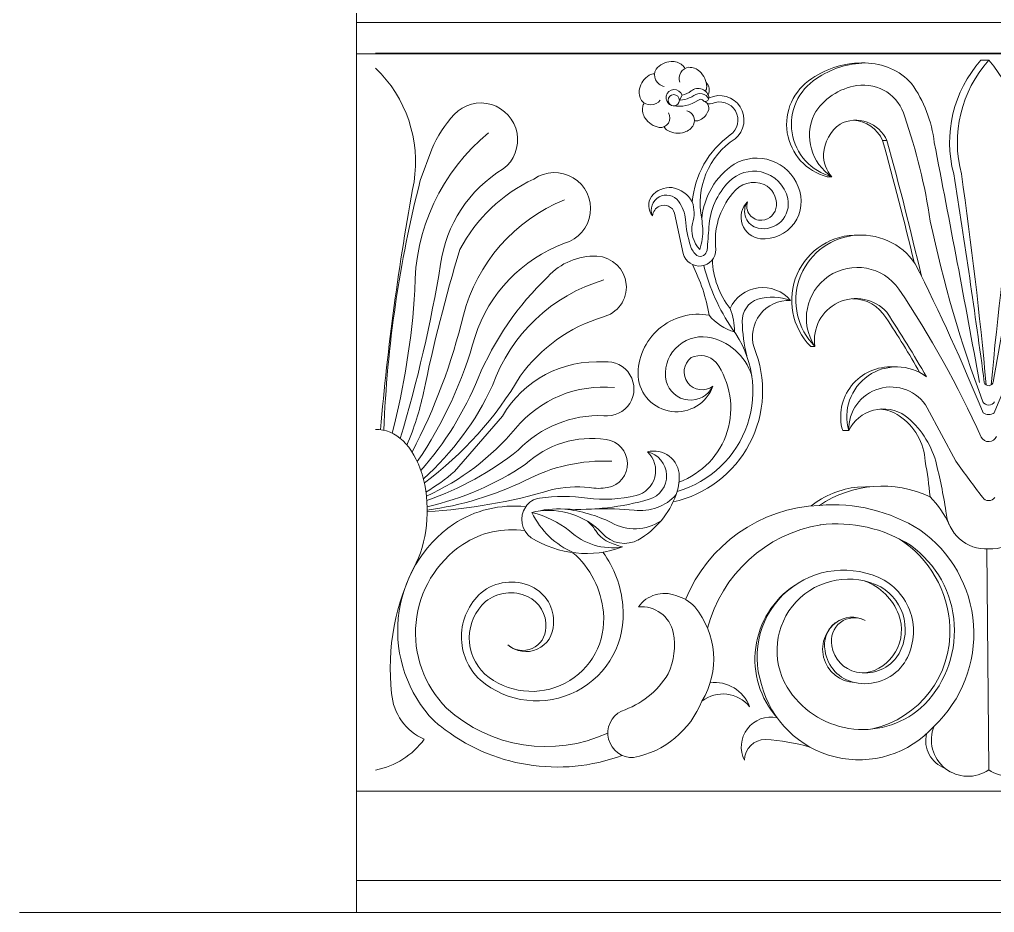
# Model space of a CAD drawing. Header units: millimetres. Extents: x 542654 to 551203, y 315718 to 321804.
# Drawn here: x 550424 to 550587.9, y 320122.6 to 320272.7 of the extents above; entities that cross this region are included whole.
import ezdxf

# ---------------------------------------------------------------- set-up
doc = ezdxf.new("R2010")
doc.units = ezdxf.units.MM
doc.layers.add('cad-block.com', color=250, linetype='Continuous')

msp = doc.modelspace()

# ---------------------------------------------------------------- linework, layer by layer
at = {"layer": 'cad-block.com', "color": 18, "lineweight": 15, "true_color": 0x000000}
for points in [[(550480.63, 320122.58), (550480.63, 320616.76)], [(550480.63, 320272.2), (550695.44, 320272.2)], [(550480.63, 320266.95), (550698.18, 320266.95)], [(550657.58, 320267.07), (550483.86, 320267.07)], [(550586.88, 320265.87), (550585.57, 320265.87)], [(550535.35, 320259.98), (550534.94, 320259.16)], [(550569.78, 320252.38), (550569.05, 320252.38)], [(550560.53, 320246.27), (550559.73, 320246.27)], [(550556.97, 320217.77), (550557.67, 320217.77)], [(550562.34, 320203.6), (550563.37, 320203.6), (550563.37, 320203.6), (550563.37, 320203.6), (550563.37, 320203.6)], [(550564.85, 320194.11), (550567.53, 320194.21)], [(550586.88, 320146.58), (550586.56, 320183.68)], [(550480.63, 320142.96), (550750.09, 320142.96), (550750.09, 320127.99), (550480.63, 320127.99)], [(550424.02, 320122.58), (550777.14, 320122.58)]]:
    msp.add_lwpolyline(points, dxfattribs=at)
for points in [[(550585.57, 320265.87, 0.251368), (550580.99, 320246.75, 16.262334)], [(550586.88, 320265.87, 0.251368), (550582.29, 320246.75, 16.262334)], [(550586.88, 320265.87, -0.251368), (550591.46, 320246.75, -16.262334)], [(550483.86, 320264.54, -0.244921), (550490.31, 320245.42, -16.262334)], [(550535.81, 320264.46, 0.126119), (550535.39, 320265.06, 0.194733), (550533.51, 320265.66, 0.199595), (550530.98, 320264.37, 0.52072), (550532.36, 320261.47)], [(550534.98, 320262.18, -0.480937), (550536.48, 320264.68, -0.194733), (550538.32, 320263.99, -0.199595), (550539.51, 320261.41, -0.113443), (550539.28, 320260.67, -785794.277615)], [(550585.34, 320211.71, 0.002861), (550577.73, 320252.04, 0.125396), (550573.91, 320261.96, 0.211194), (550566.13, 320265.41, 0.160889), (550557.14, 320262.78, 0.653703), (550559.73, 320246.27, 1.090581)], [(550566.13, 320265.41, 0.147826), (550557.94, 320262.78, 0.653703), (550560.53, 320246.27)], [(550587.62, 320211.76, -0.008061), (550595.43, 320252.04, -0.096888), (550599.04, 320261.96, -0.22737), (550606.82, 320265.27, -0.147236), (550613.37, 320262.99, -0.635007), (550610.58, 320246.27)], [(550531.69, 320259.15, -0.482118), (550528.54, 320259.1, -0.194733), (550528.21, 320261.04, -0.199595), (550529.83, 320263.37, -0.170966), (550530.73, 320263.57, -785794.277615)], [(550539.89, 320259.56, 0.579771), (550536.88, 320260.71)], [(550539.74, 320260.07, 0.317644), (550539.41, 320262.13, -3.778674)], [(550585.9, 320208.46, -0.037426), (550577.06, 320238.84, 0.045903), (550572.76, 320256.38, 0.385093), (550564.74, 320261.61, 0.225675), (550557.54, 320256.76, 0.221531), (550557.54, 320256.76, 0.373271), (550560.53, 320246.27, 12.968002)], [(550538.46, 320259.3, 0.067529), (550537.98, 320259.09, -0.185407), (550533.85, 320258.2)], [(550534.9, 320259.24, 0.414698), (550535.03, 320259.14, 0.054351), (550536.56, 320259.53, 0.055485), (550537.35, 320259.93, -0.474328), (550539.83, 320259.36, 0.582288)], [(550536.88, 320260.71, -0.107457), (550535.35, 320259.98, -1442348.621307)], [(550538.68, 320239.19, 0.089113), (550538.68, 320239.19, -0.311507), (550544.26, 320252.65, 0.883255), (550539.89, 320259.54)], [(550539.89, 320259.56, -0.344967), (550539.21, 320258.92, -0.267114), (550539.01, 320259.01, 0.231265), (550538.46, 320259.3, 3.53928)], [(550488.01, 320202.28, 0.031982), (550494.77, 320231.56, -0.226137), (550505.3, 320247.6), (550505.3, 320247.6, 1.081089), (550497.07, 320256.77, 0.081991), (550493.28, 320250.92), (550491.37, 320245.67, 0.052596), (550485.23, 320203.66)], [(550529.01, 320258.68, 0.117216), (550528.74, 320258.06, 0.194733), (550529.14, 320256.13, 0.199595), (550531.51, 320254.56, 0.60584), (550533.1, 320257.01)], [(550537.07, 320242.08, -0.143987), (550537.07, 320242.08, -0.216564), (550543.43, 320253.31, 0.913446), (550540.39, 320258.59, 1.026003)], [(550539.24, 320258.92, 0.340069), (550540.39, 320258.59, -4.110013)], [(550539.65, 320257.14, 0.369222), (550539.49, 320258.69, 61.692363)], [(550536.13, 320257.37, -0.47631), (550537.29, 320255.02, -0.194733), (550535.77, 320253.78, -0.199595), (550532.94, 320254.05, -0.163939), (550532.34, 320254.69, -785794.277615)], [(550537.45, 320255.7, 0.128913), (550538.16, 320255.76, 0.202072), (550539.65, 320257.14, -0.175307), (550539.65, 320257.14, 0.04474)], [(550575.56, 320229.59, 0.010385), (550569.78, 320252.38, 0.430827), (550561.9, 320255.15, 0.230921), (550559.14, 320250.11, 0.200704), (550560.53, 320246.27)], [(550574.34, 320231.93, 0.009548), (550569.05, 320252.38, 0.278794), (550564.16, 320255.78, 0.296161)], [(550486.64, 320203.18, 0.046356), (550490.47, 320227.19, -0.227733), (550502.85, 320253.69)], [(550538.68, 320239.19, -0.231049), (550544.11, 320248.41)], [(550544.11, 320248.41, -0.459898), (550554.88, 320244.61, -0.565124), (550548.52, 320235.87, -0.629067), (550546.34, 320242.08, -2.351432)], [(550490.86, 320198.39, 0.083398), (550500.56, 320219.44, -0.228701), (550515.59, 320235.09), (550515.59, 320235.09, 1.179319), (550510.44, 320245.9), (550510.44, 320245.9, 0.162272), (550498.03, 320234.05, 0.023607), (550491.91, 320209.98), (550491.91, 320209.98, -0.046437), (550489.13, 320201.16)], [(550546.34, 320242.08, 0.529558), (550548.16, 320237.64, 0.542328), (550553.12, 320242.6, 0.296741), (550548.63, 320247.09, 0.256079), (550543.27, 320245.48, 0.181484), (550539.86, 320237.8, -0.011463), (550539.55, 320233.94, -0.529397), (550537.85, 320233.03, -0.287354), (550537.85, 320233.03, 0.172993)], [(550586.14, 320211.71, 0.006584), (550580.99, 320246.75), (550580.99, 320246.75)], [(550586.46, 320211.27, 0.012721), (550582.29, 320246.75), (550582.29, 320246.75)], [(550587.29, 320211.28, -0.012697), (550591.46, 320246.75), (550591.46, 320246.75)], [(550484.69, 320203.74, -0.024767), (550490.31, 320245.42), (550490.31, 320245.42)], [(550541.04, 320234.05, -0.21172), (550543.84, 320243.45, -0.354921), (550549.16, 320244.98, -0.3067), (550551.21, 320241.4, -0.370824), (550548.78, 320238.97, -0.534157), (550546.34, 320242.08, -8.530922)], [(550530.37, 320239.72, -0.323792), (550530.2, 320242.99, -0.251609), (550533.71, 320244.45, -0.231265), (550537.07, 320242.08, -0.231265)], [(550530.37, 320239.72, -0.883493), (550534.76, 320242.18, -0.139299), (550535.92, 320239.07, 0.056208), (550536.77, 320234.65, 0.144052), (550537.85, 320233.03, 0.231379)], [(550489.99, 320199.98, 0.060422), (550498.61, 320222.99, -0.236111), (550515.58, 320242.4)], [(550541.04, 320234.05, -0.882372), (550535.56, 320233.36, 0), (550534.08, 320240.16, 0.472515), (550531.55, 320241.34, 0.259594), (550530.37, 320239.72, -1.136714)], [(550537.07, 320242.08, -0.152637), (550537.12, 320238.45, 0.259178), (550538.35, 320234.06, 0.085267), (550538.84, 320237.59, -0.014662), (550538.68, 320239.19, -0.034849)], [(550565.09, 320236.48, 0.679118), (550556.97, 320217.77)], [(550585.93, 320206.6, 0.019751), (550574.53, 320231.65, 1.099773), (550557.67, 320217.77, -0.741935), (550569.75, 320223.51, -0.016088), (550576.41, 320212.64, -0.020544)], [(550587.82, 320206.6, -0.019751), (550599.22, 320231.65, -1.208785), (550613.44, 320217.77, 0.803831), (550604.58, 320224.39, 0.017409), (550597.35, 320212.64, 0.020544)], [(550492.05, 320194.81, 0.101177), (550508.16, 320212.78, -0.162208), (550521.99, 320222.69, 0.871249), (550521.04, 320232.92, 0.223036), (550512.81, 320229.48, 0.102176), (550501.09, 320212.43, -0.082867), (550491.46, 320196.88, -0.082867)], [(550539.9, 320223, 0.076166), (550537.08, 320231.53, -3.182596)], [(550540.44, 320232.32, 0.157589), (550543.42, 320224.12, -2.102585)], [(550534.54, 320193.38, 0.027462), (550534.54, 320193.38), (550534.54, 320193.38, 0.52478), (550543.77, 320220.73, -0.088107), (550539.01, 320231.37, -0.088107)], [(550557.67, 320217.77, -0.988088), (550571.78, 320227.39, -0.042269), (550585.6, 320202.52, -2.309691)], [(550491.88, 320195.5, 0.102321), (550503.49, 320211.16, -0.239967), (550522.23, 320228.95)], [(550543.42, 320224.12, -0.551915), (550553.58, 320225.47, 0.519017), (550547.44, 320217.58, 0.124652)], [(550546.22, 320216.18, -0.050263), (550545.45, 320221.94, -0.33383), (550548.11, 320225.69, -0.176466), (550553.58, 320225.47, -3.125388)], [(550564.01, 320225.78, -0.26208), (550569.6, 320222.6, -0.018609), (550575.31, 320213.33)], [(550539.9, 320223, 0.157797), (550544.15, 320220.2, 0.10138), (550543.42, 320224.12, 3.471521)], [(550539.9, 320223, 0.477466), (550527.96, 320212.71, 0.80327), (550540.53, 320211.05, 0.860486)], [(550547.06, 320212.84, 0.285709), (550539.63, 320219.31, 0.520869), (550532.7, 320211.91, 0.697703), (550540.53, 320211.05, 2.241637)], [(550533.84, 320191.61, 0.034039), (550533.84, 320191.61, 0.467079), (550547.44, 320217.58, 0.5535), (550547.44, 320217.58)], [(550492.47, 320191.87, 0.085809), (550507.83, 320200.33), (550507.83, 320200.33, -0.21298), (550522.19, 320206.11, 1.116279), (550522.27, 320215.14, 0.286149), (550505.17, 320206.05), (550497.13, 320196.74), (550497.13, 320196.74, -0.043626), (550492.32, 320193.28, -0.043242)], [(550534.84, 320194.95, 0.495186), (550541.09, 320215.06)], [(550541.09, 320215.06, 0.329781), (550536.86, 320215.87, 0.98543), (550540.53, 320211.05, 0.865354)], [(550570.88, 320214.3, 0.51992), (550562.34, 320203.6)], [(550576.41, 320212.64, 0.022122), (550576.41, 320212.64, 0.721603), (550563.37, 320203.6, -0.459297), (550572.86, 320206.1, -0.15792), (550577.97, 320198.44)], [(550587.63, 320211.82, -0.825911), (550586.14, 320211.71, -3.805328)], [(550492.4, 320192.57, 0.110412), (550507.36, 320203.93, -0.249563), (550523.99, 320210.84)], [(550563.37, 320203.6, -0.777519), (550576.56, 320207.45, 0), (550581.36, 320198.44, -0.345817)], [(550568.68, 320207.22, -0.131704), (550571.83, 320206.1, -0.238793), (550576.19, 320198.44)], [(550587.85, 320208.46, -0.571735), (550585.9, 320208.46, -15.01189)], [(550587.82, 320206.6, -0.325349), (550585.93, 320206.6, 0.325349)], [(550492.53, 320189.99, 0.057439), (550513.36, 320193.62, -0.08294), (550519.78, 320194.05, 0.093637), (550522.83, 320194.02, 0.857179), (550522.6, 320202.09), (550522.6, 320202.09, 0.230063), (550508.99, 320197.89, -0.09234), (550492.52, 320190.8)], [(550588.2, 320202.61, -0.62323), (550585.6, 320202.52, 443.735523)], [(550527.93, 320185.21, 0.177666), (550534.36, 320192.84, 0.090133), (550534.89, 320195.94, 0.487937), (550529.53, 320200.03, -0.59869), (550527.62, 320192.68, -0.092978), (550519.45, 320192.25, 0.066539), (550511.4, 320192.25, 0.214438), (550509.08, 320190.8)], [(550529.53, 320200.03, -0.774918), (550529.8, 320192.06, -0.085548), (550515.65, 320190.41, 0.080023), (550510.13, 320189.83, 1.541494)], [(550492.53, 320190.22, 0.077611), (550508.98, 320195.19, -0.132784), (550523.55, 320198.46)], [(550576.19, 320198.44, -0.026908), (550577.02, 320192.49, 0.378377), (550577.02, 320192.49, 96.939635)], [(550577.97, 320198.44, -0.023162), (550579.69, 320190.06, 0.410922), (550586.88, 320183.71, 96.939635)], [(550581.36, 320198.44, 0.009847), (550585.87, 320192.37, -25.391163), (550585.87, 320192.37, -3.492006)], [(550595.79, 320198.44, 0.092008), (550594.23, 320190.55, -0.414524), (550586.88, 320183.71, -96.939635)], [(550564.85, 320194.11, 0.139977), (550557.03, 320190.93, -0.342859)], [(550577.02, 320192.49, 0.263495), (550558.43, 320191.03, 2.509184)], [(550534.36, 320192.84, -0.251095), (550527.3, 320190.23, 0.031069), (550520.67, 320190.44, 8.862265)], [(550580.26, 320187.77, 0.08269), (550577.02, 320192.49, 9.944068)], [(550587.88, 320192.37, -0.535306), (550585.87, 320192.37, -24.231377)], [(550494.71, 320153.94, -0.010122), (550493.68, 320154.79), (550493.68, 320154.79, -0.461528), (550496.95, 320187.89), (550496.95, 320187.89, -0.17445), (550509.08, 320190.8, -0.17445)], [(550509.08, 320190.8, 0.413433), (550510.01, 320185.6, 0.14578)], [(550535.94, 320175.19, -0.293402), (550558.43, 320191.03)], [(550558.43, 320191.03, -0.164462), (550575.31, 320186.9), (550575.31, 320186.9, -0.47449), (550577.69, 320153.91), (550577.69, 320153.91, -0.599783), (550548.71, 320160.93), (550548.71, 320160.93, -0.677191), (550569.3, 320178.46), (550569.3, 320178.46, -0.440256), (550572.42, 320164.14, -0.289389), (550564.39, 320161.24, -0.0695), (550564.39, 320161.24, -0.317906), (550559.39, 320166.56, -0.643474), (550566.11, 320171.67)], [(550517.17, 320183.06, -0.183849), (550510.13, 320189.83, -5.231502)], [(550525.32, 320184.04, -0.234767), (550516.45, 320186.76, 0.104038), (550510.13, 320189.83, 57.748043)], [(550521.95, 320186.38, 0.247977), (550510.77, 320189.99, 6.599534)], [(550531.82, 320188.45, -0.29097), (550523.46, 320188.16, 0.083045), (550515.65, 320190.41, 0.011054)], [(550520.8, 320186.83, 0.077586), (550519.44, 320188.37, 2.079173)], [(550539.65, 320170.37, -0.296503), (550558.65, 320187.77)], [(550558.58, 320187.77, -0.172642), (550573.75, 320184.32), (550573.75, 320184.32, -0.474844), (550575.42, 320156.92), (550575.42, 320156.92, -0.460928), (550553.01, 320160.48), (550553.01, 320160.48, -0.75366), (550568.75, 320177.31), (550568.75, 320177.31, -0.440256), (550571.35, 320165.42, -0.289389), (550564.68, 320163.01, -0.0695), (550564.68, 320163.01, -0.317906), (550560.53, 320167.43, -0.643474), (550566.11, 320171.67)], [(550495.78, 320156.96), (550495.78, 320156.96, -0.471912), (550498.49, 320184.45), (550498.49, 320184.45, -0.183913), (550508.92, 320186.79, -0.181335)], [(550525.32, 320184.04, -0.234109), (550510.01, 320185.6, 2.094912)], [(550520.8, 320186.84, 0.134629), (550522.91, 320184.9, 0.027928), (550525.32, 320184.04, -2.615487)], [(550528.1, 320185.3, -0.366723), (550521.95, 320186.38, 1.295273)], [(550567.33, 320153.44, 0.362508), (550580.35, 320170.58, 0.241838), (550571.86, 320185.4, 1.236261)], [(550522.06, 320183.19, -0.13274), (550525.41, 320174.18), (550525.41, 320174.18, -0.677191), (550501.43, 320161.68), (550501.43, 320161.68, -0.440256), (550501.58, 320176.33, -0.289389), (550510.05, 320177.37, -0.0695), (550510.05, 320177.37, -0.317906), (550513.74, 320171.07, -0.643474), (550506.05, 320167.59)], [(550517.01, 320183.08, -0.194205), (550522.13, 320173.06), (550522.13, 320173.06, -0.677191), (550502.21, 320162.68), (550502.21, 320162.68, -0.440256), (550502.34, 320174.85, -0.289389), (550509.37, 320175.71, -0.0695), (550509.37, 320175.71, -0.317906), (550512.44, 320170.48, -0.643474), (550506.05, 320167.59)], [(550490.68, 320181.39, 0.149421), (550486.55, 320159.42, 0.281825), (550492.04, 320151.73, -0.190389), (550483.86, 320146.54, -0.191732)], [(550551.32, 320155.33, -0.454785), (550554.24, 320177.56, -2.89)], [(550566.11, 320162.85, 0.470325), (550571.76, 320172.65, 0.220174), (550566.06, 320178.3, 0.800455)], [(550533.87, 320169.64, 0.383051), (550528.01, 320173.97, -0.343723), (550534.32, 320175.86, -1.382577)], [(550534.32, 320175.86, -0.1391), (550537.5, 320173.95, -0.319898), (550538.69, 320158.13)], [(550564.39, 320161.24, -0.755382), (550561.8, 320171.71, -1.906533)], [(550527.22, 320148.62, -0.810121), (550525.16, 320156.46, 0.177319), (550533.04, 320162.69), (550533.04, 320162.69, 0.15188), (550533.87, 320169.64, 0.15188)], [(550538.69, 320158.13, -0.407005), (550546.71, 320157.18, 0.347113), (550540.05, 320161.21, 0.784881)], [(550538.69, 320158.13, -0.254188), (550527.22, 320148.62, 2.094912)], [(550495.78, 320156.96, 0.302349), (550522.88, 320152.76, 0.274088)], [(550556.82, 320150.4, 0.052855), (550549.38, 320151.69, 0.410571), (550545.84, 320148.17, -0.627937), (550551.32, 320155.33, -1.541012)], [(550494.71, 320153.94, 0.262875), (550525.31, 320148.99)], [(550577.69, 320153.91, -0.49946), (550577.69, 320153.91, 0.74554), (550586.88, 320146.58, 1.226798)], [(550596.06, 320153.91, 0.49946), (550596.06, 320153.91, -0.74554), (550586.88, 320146.58, -1.226798)], [(550579.55, 320146.82, -0.38225), (550576.44, 320152.65, 15.38373)]]:
    msp.add_lwpolyline(points, format="xyb", dxfattribs=at)
msp.add_circle((550533.95, 320259.15), 0.95, dxfattribs=at)
msp.add_arc((550534.04, 320259.57), 1.37, 17.2698, 245.3225, dxfattribs=at)
at = {"layer": 'cad-block.com', "color": 18, "lineweight": 15, "true_color": 0x000000, "extrusion": (0, 0, -1)}
msp.add_ellipse((550483.86, 320189.69), major_axis=(0.49, 14.08), ratio=0.615249, start_param=-0.056355, end_param=2.180183, dxfattribs=at)

doc.saveas('drawing.dxf')
